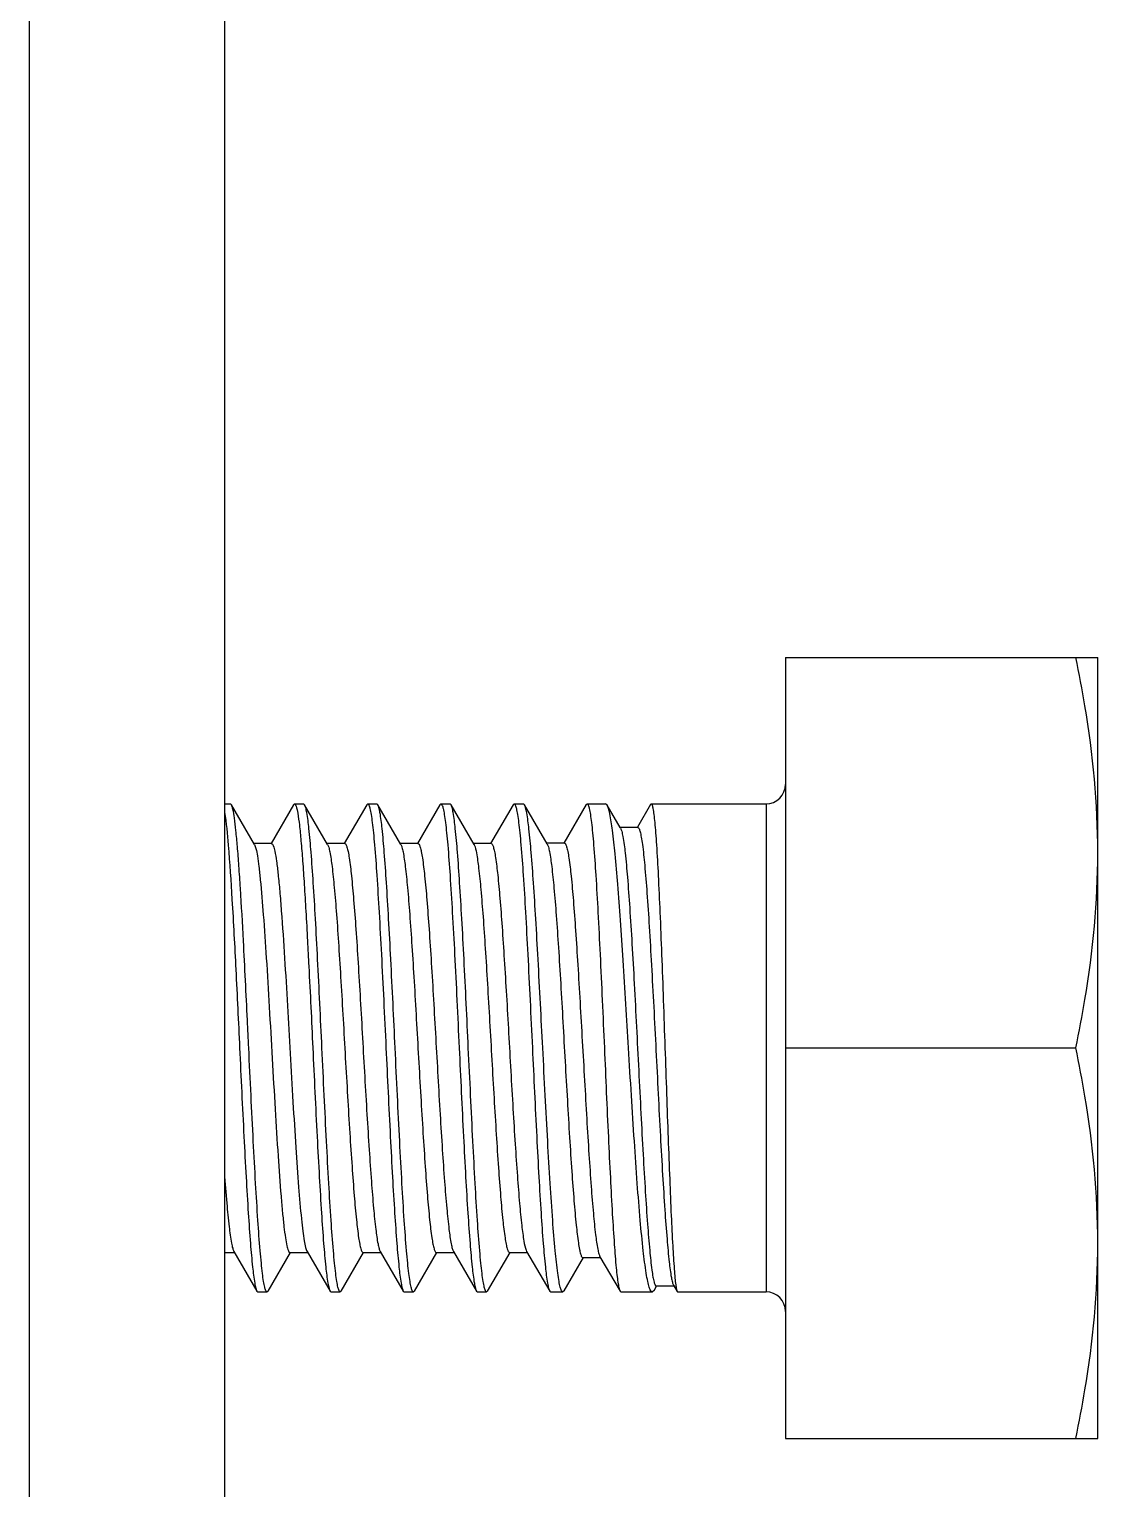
# Model space of a CAD drawing. Extents: x 1036631 to 1215829, y 649019 to 896649.
# Drawn here: x 1140015.9 to 1140203.7, y 800156.7 to 800413.1 of the extents above; entities that cross this region are included whole.
import ezdxf

# ---------------------------------------------------------------- set-up
doc = ezdxf.new("R2010")
doc.units = 0
doc.header["$LTSCALE"] = 1000
doc.header["$MEASUREMENT"] = 0

# ---------------------------------------------------------------- blocks, each defined once
blk = doc.blocks.new('gfhhrryyfd')
at = {"linetype": 'Continuous'}
for p, q in [((3693278.85, -1749116.97), (3693278.85, -1751971.88)), ((3693313.14, -1749116.97), (3693313.14, -1751971.88)), ((3693411.72, -1749328.08), (3693411.72, -1749465.24)), ((3693411.72, -1749328.08), (3693466.59, -1749328.08)), ((3693466.59, -1749465.24), (3693466.59, -1749328.08)), ((3693313.14, -1749353.79), (3693314.21, -1749353.79)), ((3693325.29, -1749353.94), (3693325.46, -1749353.79)), ((3693325.46, -1749353.79), (3693327.07, -1749353.79)), ((3693327.24, -1749353.94), (3693327.07, -1749353.79)), ((3693338.15, -1749353.94), (3693338.32, -1749353.79)), ((3693338.32, -1749353.79), (3693339.93, -1749353.79)), ((3693340.1, -1749353.94), (3693339.93, -1749353.79)), ((3693351.01, -1749353.94), (3693351.18, -1749353.79)), ((3693351.18, -1749353.79), (3693352.79, -1749353.79)), ((3693352.96, -1749353.94), (3693352.79, -1749353.79)), ((3693363.87, -1749353.94), (3693364.04, -1749353.79)), ((3693364.04, -1749353.79), (3693365.69, -1749353.79)), ((3693365.87, -1749353.95), (3693365.69, -1749353.79)), ((3693376.7, -1749353.93), (3693376.86, -1749353.79)), ((3693376.86, -1749353.79), (3693380.13, -1749353.79)), ((3693380.38, -1749354.01), (3693380.13, -1749353.79)), ((3693388.02, -1749353.88), (3693385.7, -1749357.88)), ((3693388.02, -1749353.88), (3693388.13, -1749353.79)), ((3693388.13, -1749353.79), (3693408.3, -1749353.79)), ((3693408.3, -1749353.79), (3693408.3, -1749439.52)), ((3693318.42, -1749360.91), (3693314.38, -1749353.94)), ((3693325.29, -1749353.94), (3693321.34, -1749360.74)), ((3693331.28, -1749360.91), (3693327.24, -1749353.94)), ((3693338.15, -1749353.94), (3693334.19, -1749360.74)), ((3693344.14, -1749360.91), (3693340.1, -1749353.94)), ((3693351.01, -1749353.94), (3693347.05, -1749360.74)), ((3693357, -1749360.91), (3693352.96, -1749353.94)), ((3693363.87, -1749353.94), (3693359.91, -1749360.74)), ((3693369.86, -1749360.84), (3693365.87, -1749353.95)), ((3693376.7, -1749353.93), (3693372.78, -1749360.67)), ((3693382.65, -1749357.92), (3693380.38, -1749354.01)), ((3693382.74, -1749358.08), (3693382.65, -1749357.92)), ((3693385.77, -1749357.92), (3693382.65, -1749357.92)), ((3693385.7, -1749357.88), (3693385.68, -1749357.92)), ((3693321.44, -1749360.74), (3693318.32, -1749360.74)), ((3693334.29, -1749360.74), (3693331.18, -1749360.74)), ((3693347.15, -1749360.74), (3693344.04, -1749360.74)), ((3693360.01, -1749360.74), (3693356.9, -1749360.74)), ((3693357, -1749360.91), (3693357.04, -1749360.99)), ((3693372.88, -1749360.67), (3693369.76, -1749360.67)), ((3693411.72, -1749396.66), (3693462.73, -1749396.66)), ((3693313.14, -1749432.58), (3693314.91, -1749432.58)), ((3693314.81, -1749432.4), (3693318.86, -1749439.38)), ((3693320.81, -1749439.37), (3693324.75, -1749432.58)), ((3693324.65, -1749432.58), (3693327.76, -1749432.58)), ((3693327.66, -1749432.4), (3693331.72, -1749439.38)), ((3693333.67, -1749439.37), (3693337.61, -1749432.58)), ((3693337.51, -1749432.58), (3693340.62, -1749432.58)), ((3693340.52, -1749432.4), (3693344.58, -1749439.38)), ((3693346.53, -1749439.37), (3693350.47, -1749432.58)), ((3693350.37, -1749432.58), (3693353.48, -1749432.58)), ((3693353.38, -1749432.4), (3693357.44, -1749439.38)), ((3693359.39, -1749439.37), (3693363.33, -1749432.58)), ((3693363.23, -1749432.58), (3693366.34, -1749432.58)), ((3693366.15, -1749432.21), (3693366.24, -1749432.4)), ((3693366.24, -1749432.4), (3693370.3, -1749439.38)), ((3693379.13, -1749433.33), (3693382.66, -1749439.41)), ((3693372.82, -1749439.34), (3693376.21, -1749433.5)), ((3693376.11, -1749433.5), (3693379.23, -1749433.5)), ((3693389, -1749438.48), (3693392.13, -1749438.48)), ((3693392.05, -1749438.33), (3693392.7, -1749439.46)), ((3693318.86, -1749439.38), (3693319.03, -1749439.52)), ((3693319.03, -1749439.52), (3693320.64, -1749439.52)), ((3693320.81, -1749439.37), (3693320.64, -1749439.52)), ((3693331.72, -1749439.38), (3693331.89, -1749439.52)), ((3693331.89, -1749439.52), (3693333.5, -1749439.52)), ((3693333.67, -1749439.37), (3693333.5, -1749439.52)), ((3693344.58, -1749439.38), (3693344.75, -1749439.52)), ((3693344.75, -1749439.52), (3693346.36, -1749439.52)), ((3693346.53, -1749439.37), (3693346.36, -1749439.52)), ((3693357.44, -1749439.38), (3693357.61, -1749439.52)), ((3693357.61, -1749439.52), (3693359.22, -1749439.52)), ((3693359.39, -1749439.37), (3693359.22, -1749439.52)), ((3693370.3, -1749439.38), (3693370.47, -1749439.52)), ((3693370.47, -1749439.52), (3693372.61, -1749439.52)), ((3693372.82, -1749439.34), (3693372.61, -1749439.52)), ((3693382.66, -1749439.41), (3693382.79, -1749439.52)), ((3693382.79, -1749439.52), (3693388.34, -1749439.52)), ((3693388.64, -1749439.26), (3693388.34, -1749439.52)), ((3693388.64, -1749439.26), (3693389.07, -1749438.52)), ((3693392.7, -1749439.46), (3693392.77, -1749439.52)), ((3693392.77, -1749439.52), (3693408.3, -1749439.52)), ((3693411.72, -1749465.24), (3693466.59, -1749465.24))]:
    blk.add_line(p, q, dxfattribs=at)
for centre, start, end in [((3693408.3, -1749350.37), 270, 0), ((3693408.3, -1749442.95), 0, 90)]:
    blk.add_arc(centre, 3.43, start, end, dxfattribs=at)
for points, knots in [([(3693466.59, -1749362.37), (3693466.59, -1749353.74), (3693465.48, -1749342.21), (3693463.32, -1749330.9), (3693462.73, -1749328.08)], [0, 0, 0, 0, 0.749211, 1, 1, 1, 1]), ([(3693314.38, -1749353.94), (3693314.37, -1749353.92), (3693314.33, -1749353.86), (3693314.26, -1749353.79), (3693314.21, -1749353.79)], [0, 0, 0, 0, 0.33644, 1, 1, 1, 1]), ([(3693325.46, -1749353.79), (3693325.52, -1749353.79), (3693325.66, -1749353.95), (3693325.85, -1749354.49), (3693326.1, -1749355.72), (3693326.36, -1749357.74), (3693326.63, -1749360.53), (3693326.91, -1749364.02), (3693327.19, -1749368.14), (3693327.47, -1749372.82), (3693327.65, -1749376.11), (3693327.74, -1749377.84)], [0, 0, 0, 0, 0.007293, 0.021459, 0.073997, 0.159035, 0.275243, 0.420481, 0.591942, 0.786408, 1, 1, 1, 1]), ([(3693338.32, -1749353.79), (3693338.42, -1749353.79), (3693338.6, -1749354.14), (3693338.75, -1749354.72), (3693338.96, -1749355.78), (3693339.14, -1749357.18), (3693339.34, -1749358.98), (3693339.62, -1749362.07), (3693339.96, -1749366.73), (3693340.35, -1749373.15), (3693340.75, -1749380.46), (3693341.14, -1749388.4), (3693341.4, -1749393.87), (3693341.53, -1749396.66)], [0, 0, 0, 0, 0.006687, 0.021748, 0.045922, 0.079138, 0.121135, 0.17154, 0.295605, 0.446631, 0.618866, 0.805704, 1, 1, 1, 1]), ([(3693351.18, -1749353.79), (3693351.27, -1749353.79), (3693351.46, -1749354.14), (3693351.61, -1749354.72), (3693351.82, -1749355.78), (3693352, -1749357.18), (3693352.2, -1749358.98), (3693352.48, -1749362.07), (3693352.82, -1749366.73), (3693353.21, -1749373.15), (3693353.61, -1749380.46), (3693354, -1749388.4), (3693354.26, -1749393.87), (3693354.39, -1749396.66)], [0, 0, 0, 0, 0.006686, 0.021748, 0.045922, 0.079137, 0.121134, 0.171539, 0.2956, 0.446625, 0.618862, 0.805702, 1, 1, 1, 1]), ([(3693364.04, -1749353.79), (3693364.13, -1749353.79), (3693364.32, -1749354.14), (3693364.47, -1749354.72), (3693364.67, -1749355.78), (3693364.86, -1749357.18), (3693365.06, -1749358.98), (3693365.34, -1749362.07), (3693365.68, -1749366.73), (3693366.07, -1749373.15), (3693366.46, -1749380.46), (3693366.86, -1749388.4), (3693367.12, -1749393.87), (3693367.25, -1749396.66)], [0, 0, 0, 0, 0.006686, 0.021748, 0.045923, 0.079138, 0.121135, 0.171539, 0.295599, 0.446623, 0.618861, 0.805701, 1, 1, 1, 1]), ([(3693376.86, -1749353.79), (3693376.95, -1749353.79), (3693377.13, -1749354.14), (3693377.28, -1749354.72), (3693377.47, -1749355.78), (3693377.65, -1749357.18), (3693377.84, -1749358.98), (3693378.11, -1749362.07), (3693378.43, -1749366.73), (3693378.8, -1749373.15), (3693379.17, -1749380.46), (3693379.53, -1749388.4), (3693379.77, -1749393.87), (3693379.9, -1749396.66)], [0, 0, 0, 0, 0.006577, 0.021598, 0.045743, 0.078947, 0.120936, 0.171341, 0.295421, 0.446481, 0.618759, 0.805647, 1, 1, 1, 1]), ([(3693388.13, -1749353.79), (3693388.21, -1749353.79), (3693388.34, -1749354.17), (3693388.47, -1749354.72), (3693388.62, -1749355.78), (3693388.76, -1749357.18), (3693388.91, -1749358.98), (3693389.13, -1749362.07), (3693389.39, -1749366.74), (3693389.68, -1749373.15), (3693389.97, -1749380.46), (3693390.26, -1749388.4), (3693390.45, -1749393.87), (3693390.54, -1749396.66)], [0, 0, 0, 0, 0.006021, 0.020821, 0.044863, 0.078011, 0.119986, 0.170402, 0.294571, 0.445788, 0.618273, 0.805395, 1, 1, 1, 1]), ([(3693313.14, -1749355.27), (3693313.49, -1749357.17), (3693313.93, -1749362.29), (3693314.57, -1749371.5), (3693315.18, -1749383.38), (3693315.6, -1749392.07), (3693315.82, -1749396.66)], [0, 0, 0, 0, 0.140047, 0.370694, 0.667791, 1, 1, 1, 1]), ([(3693316.5, -1749377.84), (3693316.33, -1749374.76), (3693316.09, -1749370.37), (3693315.72, -1749364.85), (3693315.46, -1749361.46), (3693315.2, -1749358.66), (3693314.96, -1749356.48), (3693314.7, -1749354.98), (3693314.52, -1749354.19), (3693314.38, -1749353.94)], [0, 0, 0, 0, 0.384278, 0.548795, 0.691198, 0.809122, 0.900672, 0.964483, 1, 1, 1, 1]), ([(3693330.29, -1749396.66), (3693330.04, -1749391.46), (3693329.68, -1749383.9), (3693329.17, -1749374.22), (3693328.79, -1749367.96), (3693328.43, -1749362.68), (3693328.06, -1749358.59), (3693327.76, -1749355.96), (3693327.47, -1749354.57), (3693327.33, -1749354.1), (3693327.24, -1749353.94)], [0, 0, 0, 0, 0.363934, 0.530187, 0.678191, 0.802879, 0.899992, 0.966292, 0.987243, 1, 1, 1, 1]), ([(3693343.14, -1749396.66), (3693342.9, -1749391.46), (3693342.54, -1749383.9), (3693342.02, -1749374.22), (3693341.65, -1749367.96), (3693341.29, -1749362.68), (3693340.92, -1749358.59), (3693340.62, -1749355.96), (3693340.33, -1749354.57), (3693340.19, -1749354.1), (3693340.1, -1749353.94)], [0, 0, 0, 0, 0.363936, 0.530191, 0.678194, 0.802878, 0.899991, 0.966291, 0.987243, 1, 1, 1, 1]), ([(3693356, -1749396.66), (3693355.76, -1749391.46), (3693355.4, -1749383.9), (3693354.88, -1749374.22), (3693354.51, -1749367.96), (3693354.15, -1749362.68), (3693353.78, -1749358.59), (3693353.47, -1749355.96), (3693353.19, -1749354.57), (3693353.05, -1749354.1), (3693352.96, -1749353.94)], [0, 0, 0, 0, 0.363938, 0.530193, 0.678196, 0.802878, 0.89999, 0.96629, 0.987243, 1, 1, 1, 1]), ([(3693369.08, -1749396.66), (3693368.81, -1749391.47), (3693368.42, -1749383.92), (3693367.88, -1749374.26), (3693367.49, -1749368), (3693367.1, -1749362.73), (3693366.72, -1749358.62), (3693366.4, -1749355.99), (3693366.1, -1749354.59), (3693365.96, -1749354.11), (3693365.87, -1749353.95)], [0, 0, 0, 0, 0.36329, 0.529314, 0.6772, 0.8019, 0.899174, 0.965796, 0.986969, 1, 1, 1, 1]), ([(3693384.14, -1749396.66), (3693383.82, -1749391.52), (3693383.37, -1749384.04), (3693382.74, -1749374.46), (3693382.28, -1749368.24), (3693381.83, -1749362.97), (3693381.38, -1749358.83), (3693381, -1749356.15), (3693380.66, -1749354.69), (3693380.48, -1749354.19), (3693380.38, -1749354.01)], [0, 0, 0, 0, 0.359931, 0.524763, 0.672002, 0.796741, 0.894844, 0.963163, 0.985535, 1, 1, 1, 1]), ([(3693382.74, -1749358.08), (3693382.84, -1749358.25), (3693382.99, -1749358.73), (3693383.29, -1749360.17), (3693383.62, -1749362.86), (3693384, -1749367.03), (3693384.38, -1749372.35), (3693384.77, -1749378.61), (3693385.16, -1749385.58), (3693385.54, -1749393), (3693385.93, -1749400.59), (3693386.31, -1749408.07), (3693386.69, -1749415.17), (3693387.07, -1749421.65), (3693387.45, -1749427.28), (3693387.81, -1749431.86), (3693388.14, -1749434.96), (3693388.4, -1749436.79), (3693388.6, -1749437.69), (3693388.74, -1749438.2), (3693388.92, -1749438.48), (3693389, -1749438.48)], [0, 0, 0, 0, 0.007107, 0.018639, 0.0548, 0.107312, 0.174177, 0.252841, 0.34033, 0.433375, 0.528546, 0.622381, 0.711512, 0.792794, 0.863403, 0.920942, 0.963521, 0.978774, 0.989867, 0.996808, 1, 1, 1, 1]), ([(3693385.77, -1749357.92), (3693385.86, -1749357.92), (3693386.06, -1749358.23), (3693386.21, -1749358.78), (3693386.41, -1749359.74), (3693386.7, -1749361.68), (3693387.04, -1749364.96), (3693387.42, -1749369.77), (3693387.81, -1749375.63), (3693388.19, -1749382.31), (3693388.58, -1749389.55), (3693388.97, -1749397.09), (3693389.35, -1749404.65), (3693389.73, -1749411.97), (3693390.11, -1749418.76), (3693390.49, -1749424.81), (3693390.86, -1749429.9), (3693391.23, -1749433.85), (3693391.53, -1749436.38), (3693391.82, -1749437.72), (3693391.96, -1749438.18), (3693392.05, -1749438.33)], [0, 0, 0, 0, 0.00344, 0.010899, 0.022787, 0.039077, 0.08427, 0.144807, 0.218371, 0.302169, 0.393053, 0.48765, 0.582499, 0.674175, 0.759417, 0.835242, 0.899047, 0.9487, 0.982621, 0.993382, 1, 1, 1, 1]), ([(3693318.42, -1749360.91), (3693318.55, -1749361.14), (3693318.74, -1749361.83), (3693318.99, -1749363.12), (3693319.23, -1749364.97), (3693319.6, -1749368.4), (3693320.04, -1749373.77), (3693320.34, -1749378.35), (3693320.51, -1749380.88)], [0, 0, 0, 0, 0.038835, 0.104857, 0.1976, 0.315752, 0.620526, 1, 1, 1, 1]), ([(3693321.44, -1749360.74), (3693321.59, -1749360.74), (3693321.84, -1749361.36), (3693322.06, -1749362.29), (3693322.34, -1749364.07), (3693322.61, -1749366.37), (3693322.89, -1749369.31), (3693323.28, -1749374.2), (3693323.54, -1749378.12), (3693323.72, -1749380.88)], [0, 0, 0, 0, 0.022134, 0.075093, 0.160257, 0.276417, 0.421479, 0.592671, 1, 1, 1, 1]), ([(3693331.28, -1749360.91), (3693331.37, -1749361.07), (3693331.51, -1749361.51), (3693331.8, -1749362.79), (3693332.12, -1749365.15), (3693332.49, -1749368.81), (3693332.87, -1749373.48), (3693333.25, -1749378.98), (3693333.63, -1749385.12), (3693334.01, -1749391.67), (3693334.39, -1749398.4), (3693334.78, -1749405.07), (3693335.16, -1749411.44), (3693335.54, -1749417.27), (3693335.92, -1749422.36), (3693336.29, -1749426.53), (3693336.62, -1749429.35), (3693336.89, -1749431.02), (3693337.09, -1749431.84), (3693337.24, -1749432.32), (3693337.42, -1749432.58), (3693337.51, -1749432.58)], [0, 0, 0, 0, 0.007395, 0.019019, 0.054844, 0.106491, 0.172173, 0.249556, 0.335869, 0.428015, 0.522682, 0.616468, 0.706, 0.788063, 0.859716, 0.918399, 0.962047, 0.977755, 0.989231, 0.996485, 1, 1, 1, 1]), ([(3693334.29, -1749360.74), (3693334.38, -1749360.74), (3693334.57, -1749360.99), (3693334.71, -1749361.47), (3693334.91, -1749362.29), (3693335.19, -1749363.96), (3693335.52, -1749366.79), (3693335.89, -1749370.95), (3693336.27, -1749376.05), (3693336.65, -1749381.88), (3693337.03, -1749388.25), (3693337.41, -1749394.92), (3693337.79, -1749401.65), (3693338.18, -1749408.21), (3693338.56, -1749414.34), (3693338.94, -1749419.84), (3693339.31, -1749424.51), (3693339.68, -1749428.17), (3693340, -1749430.53), (3693340.29, -1749431.81), (3693340.43, -1749432.25), (3693340.52, -1749432.4)], [0, 0, 0, 0, 0.003516, 0.010771, 0.022251, 0.037961, 0.081618, 0.140314, 0.21198, 0.294058, 0.383605, 0.477402, 0.572078, 0.664229, 0.750542, 0.827917, 0.893586, 0.945213, 0.981012, 0.992619, 1, 1, 1, 1]), ([(3693344.14, -1749360.91), (3693344.23, -1749361.07), (3693344.37, -1749361.51), (3693344.66, -1749362.79), (3693344.98, -1749365.15), (3693345.35, -1749368.81), (3693345.73, -1749373.48), (3693346.11, -1749378.98), (3693346.49, -1749385.12), (3693346.87, -1749391.67), (3693347.25, -1749398.4), (3693347.63, -1749405.07), (3693348.02, -1749411.44), (3693348.4, -1749417.27), (3693348.77, -1749422.36), (3693349.15, -1749426.53), (3693349.48, -1749429.35), (3693349.75, -1749431.02), (3693349.95, -1749431.84), (3693350.1, -1749432.32), (3693350.28, -1749432.58), (3693350.37, -1749432.58)], [0, 0, 0, 0, 0.007397, 0.019019, 0.054844, 0.106491, 0.172173, 0.249556, 0.335869, 0.428015, 0.522683, 0.616468, 0.706, 0.788064, 0.859716, 0.918399, 0.962047, 0.977754, 0.989232, 0.996484, 1, 1, 1, 1]), ([(3693347.15, -1749360.74), (3693347.24, -1749360.74), (3693347.43, -1749360.99), (3693347.57, -1749361.47), (3693347.77, -1749362.29), (3693348.04, -1749363.96), (3693348.38, -1749366.79), (3693348.75, -1749370.95), (3693349.13, -1749376.05), (3693349.51, -1749381.88), (3693349.89, -1749388.25), (3693350.27, -1749394.92), (3693350.65, -1749401.65), (3693351.03, -1749408.21), (3693351.41, -1749414.34), (3693351.79, -1749419.84), (3693352.17, -1749424.51), (3693352.54, -1749428.17), (3693352.86, -1749430.53), (3693353.15, -1749431.81), (3693353.29, -1749432.25), (3693353.38, -1749432.4)], [0, 0, 0, 0, 0.003515, 0.010771, 0.022249, 0.037962, 0.081619, 0.140314, 0.21198, 0.294058, 0.383605, 0.477402, 0.572078, 0.664229, 0.750541, 0.827917, 0.893586, 0.945213, 0.981012, 0.992621, 1, 1, 1, 1]), ([(3693357.04, -1749360.99), (3693357.25, -1749361.44), (3693357.51, -1749362.82), (3693357.88, -1749365.43), (3693358.24, -1749369.18), (3693358.62, -1749373.88), (3693358.99, -1749379.4), (3693359.37, -1749385.54), (3693359.75, -1749392.07), (3693360.13, -1749398.76), (3693360.51, -1749405.38), (3693360.89, -1749411.68), (3693361.27, -1749417.46), (3693361.64, -1749422.49), (3693362.01, -1749426.6), (3693362.34, -1749429.39), (3693362.61, -1749431.04), (3693362.81, -1749431.85), (3693362.96, -1749432.33), (3693363.14, -1749432.58), (3693363.23, -1749432.58)], [0, 0, 0, 0, 0.020603, 0.057806, 0.110504, 0.176892, 0.254638, 0.340995, 0.432905, 0.527106, 0.620258, 0.709056, 0.790352, 0.861271, 0.919315, 0.962468, 0.977994, 0.989339, 0.996513, 1, 1, 1, 1]), ([(3693360.01, -1749360.74), (3693360.1, -1749360.74), (3693360.28, -1749360.98), (3693360.43, -1749361.45), (3693360.62, -1749362.25), (3693360.89, -1749363.87), (3693361.22, -1749366.62), (3693361.58, -1749370.67), (3693361.96, -1749375.63), (3693362.33, -1749381.32), (3693362.71, -1749387.56), (3693363.21, -1749396.3), (3693363.7, -1749405.01), (3693364.21, -1749413.37), (3693364.59, -1749418.92), (3693364.96, -1749423.68), (3693365.32, -1749427.5), (3693365.69, -1749430.24), (3693365.95, -1749431.7), (3693366.15, -1749432.21)], [0, 0, 0, 0, 0.003451, 0.010528, 0.02171, 0.037015, 0.079558, 0.136815, 0.206829, 0.287179, 0.375068, 0.467432, 0.652658, 0.739058, 0.81724, 0.884486, 0.938474, 0.977372, 1, 1, 1, 1]), ([(3693369.86, -1749360.84), (3693369.96, -1749361), (3693370.1, -1749361.45), (3693370.39, -1749362.76), (3693370.71, -1749365.17), (3693371.09, -1749368.91), (3693371.47, -1749373.66), (3693371.85, -1749379.27), (3693372.24, -1749385.51), (3693372.62, -1749392.18), (3693373, -1749399.01), (3693373.39, -1749405.77), (3693373.77, -1749412.21), (3693374.15, -1749418.1), (3693374.53, -1749423.23), (3693374.9, -1749427.42), (3693375.23, -1749430.26), (3693375.5, -1749431.94), (3693375.69, -1749432.76), (3693375.84, -1749433.25), (3693376.03, -1749433.5), (3693376.11, -1749433.5)], [0, 0, 0, 0, 0.007409, 0.01909, 0.055149, 0.107148, 0.173245, 0.251046, 0.337725, 0.430132, 0.524922, 0.618672, 0.708016, 0.789761, 0.861007, 0.919255, 0.962504, 0.978047, 0.989392, 0.996551, 1, 1, 1, 1]), ([(3693372.88, -1749360.67), (3693372.96, -1749360.67), (3693373.15, -1749360.93), (3693373.3, -1749361.42), (3693373.5, -1749362.26), (3693373.78, -1749363.97), (3693374.11, -1749366.86), (3693374.49, -1749371.12), (3693374.87, -1749376.31), (3693375.25, -1749382.26), (3693375.64, -1749388.74), (3693376.02, -1749395.52), (3693376.41, -1749402.34), (3693376.79, -1749408.98), (3693377.17, -1749415.18), (3693377.55, -1749420.72), (3693377.92, -1749425.41), (3693378.29, -1749429.09), (3693378.61, -1749431.46), (3693378.9, -1749432.74), (3693379.04, -1749433.18), (3693379.13, -1749433.33)], [0, 0, 0, 0, 0.003529, 0.010847, 0.022435, 0.038293, 0.08234, 0.141503, 0.213655, 0.296174, 0.386062, 0.480058, 0.574763, 0.666765, 0.752768, 0.829708, 0.894868, 0.945981, 0.981331, 0.99276, 1, 1, 1, 1]), ([(3693462.73, -1749396.66), (3693463.32, -1749393.83), (3693465.48, -1749382.53), (3693466.59, -1749370.99), (3693466.59, -1749362.37)], [0, 0, 0, 0, 0.250789, 1, 1, 1, 1]), ([(3693317.43, -1749396.66), (3693317.35, -1749395.04), (3693317.05, -1749388.76), (3693316.74, -1749382.49), (3693316.5, -1749377.84)], [0, 0, 0, 0, 0.258222, 1, 1, 1, 1]), ([(3693327.74, -1749377.84), (3693327.82, -1749379.33), (3693328.15, -1749385.61), (3693328.45, -1749391.88), (3693328.68, -1749396.66)], [0, 0, 0, 0, 0.238495, 1, 1, 1, 1]), ([(3693320.51, -1749380.88), (3693320.69, -1749383.75), (3693321.04, -1749389.62), (3693321.54, -1749398.48), (3693322.04, -1749407.21), (3693322.54, -1749415.28), (3693322.97, -1749421.34), (3693323.33, -1749425.46), (3693323.59, -1749427.91), (3693323.83, -1749429.83), (3693324.09, -1749431.29), (3693324.28, -1749432.08), (3693324.52, -1749432.58), (3693324.65, -1749432.58)], [0, 0, 0, 0, 0.165501, 0.339784, 0.511803, 0.670616, 0.80615, 0.862438, 0.909852, 0.947659, 0.975319, 0.992557, 1, 1, 1, 1]), ([(3693323.72, -1749380.88), (3693324.07, -1749386.47), (3693324.55, -1749394.9), (3693325.18, -1749405.99), (3693325.66, -1749413.83), (3693326.13, -1749420.67), (3693326.55, -1749425.57), (3693326.9, -1749428.7), (3693327.13, -1749430.38), (3693327.37, -1749431.56), (3693327.54, -1749432.2), (3693327.66, -1749432.4)], [0, 0, 0, 0, 0.324453, 0.489839, 0.64461, 0.779868, 0.887864, 0.929656, 0.962499, 0.985988, 1, 1, 1, 1]), ([(3693315.82, -1749396.66), (3693316.06, -1749401.85), (3693316.42, -1749409.42), (3693316.94, -1749419.1), (3693317.31, -1749425.36), (3693317.67, -1749430.64), (3693318.04, -1749434.73), (3693318.35, -1749437.36), (3693318.63, -1749438.75), (3693318.77, -1749439.22), (3693318.86, -1749439.38)], [0, 0, 0, 0, 0.363997, 0.530272, 0.678287, 0.802974, 0.90007, 0.966338, 0.987267, 1, 1, 1, 1]), ([(3693320.64, -1749439.52), (3693320.55, -1749439.52), (3693320.36, -1749439.17), (3693320.21, -1749438.59), (3693320, -1749437.54), (3693319.82, -1749436.14), (3693319.62, -1749434.34), (3693319.34, -1749431.24), (3693319, -1749426.58), (3693318.61, -1749420.17), (3693318.21, -1749412.85), (3693317.82, -1749404.91), (3693317.56, -1749399.44), (3693317.43, -1749396.66)], [0, 0, 0, 0, 0.006687, 0.021749, 0.045924, 0.07914, 0.121138, 0.171544, 0.295611, 0.44664, 0.618872, 0.805705, 1, 1, 1, 1]), ([(3693328.68, -1749396.66), (3693328.92, -1749401.85), (3693329.28, -1749409.42), (3693329.8, -1749419.1), (3693330.17, -1749425.36), (3693330.53, -1749430.64), (3693330.9, -1749434.73), (3693331.2, -1749437.36), (3693331.49, -1749438.75), (3693331.63, -1749439.22), (3693331.72, -1749439.38)], [0, 0, 0, 0, 0.363992, 0.530264, 0.678281, 0.802969, 0.900068, 0.966337, 0.987267, 1, 1, 1, 1]), ([(3693333.5, -1749439.52), (3693333.4, -1749439.52), (3693333.22, -1749439.17), (3693333.07, -1749438.59), (3693332.86, -1749437.54), (3693332.68, -1749436.14), (3693332.48, -1749434.34), (3693332.2, -1749431.24), (3693331.86, -1749426.58), (3693331.47, -1749420.17), (3693331.07, -1749412.85), (3693330.68, -1749404.91), (3693330.42, -1749399.44), (3693330.29, -1749396.66)], [0, 0, 0, 0, 0.006687, 0.02175, 0.045925, 0.079141, 0.121139, 0.171544, 0.29561, 0.446639, 0.618874, 0.805705, 1, 1, 1, 1]), ([(3693341.53, -1749396.66), (3693341.78, -1749401.85), (3693342.14, -1749409.42), (3693342.65, -1749419.1), (3693343.03, -1749425.36), (3693343.39, -1749430.64), (3693343.76, -1749434.73), (3693344.06, -1749437.36), (3693344.35, -1749438.75), (3693344.49, -1749439.22), (3693344.58, -1749439.38)], [0, 0, 0, 0, 0.36399, 0.530265, 0.678283, 0.80297, 0.900067, 0.966336, 0.987267, 1, 1, 1, 1]), ([(3693346.36, -1749439.52), (3693346.26, -1749439.52), (3693346.07, -1749439.17), (3693345.93, -1749438.59), (3693345.72, -1749437.54), (3693345.53, -1749436.14), (3693345.34, -1749434.34), (3693345.05, -1749431.24), (3693344.71, -1749426.58), (3693344.32, -1749420.17), (3693343.93, -1749412.85), (3693343.54, -1749404.91), (3693343.28, -1749399.44), (3693343.14, -1749396.66)], [0, 0, 0, 0, 0.006687, 0.02175, 0.045926, 0.079142, 0.121139, 0.171543, 0.295606, 0.446635, 0.618871, 0.805705, 1, 1, 1, 1]), ([(3693354.39, -1749396.66), (3693354.64, -1749401.85), (3693355, -1749409.42), (3693355.51, -1749419.1), (3693355.89, -1749425.36), (3693356.25, -1749430.64), (3693356.62, -1749434.73), (3693356.92, -1749437.36), (3693357.21, -1749438.75), (3693357.35, -1749439.22), (3693357.44, -1749439.38)], [0, 0, 0, 0, 0.363992, 0.53027, 0.678287, 0.802972, 0.900066, 0.966335, 0.987267, 1, 1, 1, 1]), ([(3693359.22, -1749439.52), (3693359.12, -1749439.52), (3693358.93, -1749439.17), (3693358.78, -1749438.59), (3693358.58, -1749437.54), (3693358.39, -1749436.14), (3693358.19, -1749434.34), (3693357.91, -1749431.24), (3693357.57, -1749426.58), (3693357.18, -1749420.17), (3693356.79, -1749412.85), (3693356.4, -1749404.91), (3693356.14, -1749399.44), (3693356, -1749396.66)], [0, 0, 0, 0, 0.006687, 0.021749, 0.045924, 0.07914, 0.121137, 0.17154, 0.295601, 0.446627, 0.618864, 0.805703, 1, 1, 1, 1]), ([(3693367.25, -1749396.66), (3693367.5, -1749401.85), (3693367.86, -1749409.42), (3693368.37, -1749419.1), (3693368.74, -1749425.36), (3693369.11, -1749430.64), (3693369.47, -1749434.73), (3693369.78, -1749437.36), (3693370.07, -1749438.75), (3693370.21, -1749439.22), (3693370.3, -1749439.38)], [0, 0, 0, 0, 0.363998, 0.530276, 0.678291, 0.802973, 0.900067, 0.966336, 0.987267, 1, 1, 1, 1]), ([(3693372.61, -1749439.52), (3693372.51, -1749439.52), (3693372.29, -1749439.19), (3693372.12, -1749438.59), (3693371.9, -1749437.54), (3693371.58, -1749435.42), (3693371.2, -1749431.84), (3693370.78, -1749426.58), (3693370.35, -1749420.17), (3693369.93, -1749412.85), (3693369.5, -1749404.91), (3693369.22, -1749399.44), (3693369.08, -1749396.66)], [0, 0, 0, 0, 0.007081, 0.022303, 0.046557, 0.07981, 0.172207, 0.296205, 0.44712, 0.619207, 0.805877, 1, 1, 1, 1]), ([(3693379.9, -1749396.66), (3693380.13, -1749401.89), (3693380.46, -1749409.5), (3693380.93, -1749419.23), (3693381.27, -1749425.51), (3693381.6, -1749430.78), (3693381.89, -1749434.46), (3693382.13, -1749436.76), (3693382.29, -1749437.97), (3693382.46, -1749438.81), (3693382.58, -1749439.26), (3693382.66, -1749439.41)], [0, 0, 0, 0, 0.366142, 0.533181, 0.681612, 0.806274, 0.90284, 0.939518, 0.968031, 0.988196, 1, 1, 1, 1]), ([(3693388.34, -1749439.52), (3693388.22, -1749439.52), (3693387.96, -1749439.21), (3693387.76, -1749438.59), (3693387.49, -1749437.55), (3693387.11, -1749435.42), (3693386.66, -1749431.85), (3693386.16, -1749426.58), (3693385.65, -1749420.17), (3693385.15, -1749412.85), (3693384.64, -1749404.91), (3693384.31, -1749399.44), (3693384.14, -1749396.66)], [0, 0, 0, 0, 0.007835, 0.023392, 0.047821, 0.08116, 0.173569, 0.297436, 0.448123, 0.619913, 0.806242, 1, 1, 1, 1]), ([(3693390.54, -1749396.66), (3693390.64, -1749399.35), (3693390.82, -1749404.64), (3693391.09, -1749412.33), (3693391.36, -1749419.46), (3693391.62, -1749425.78), (3693391.88, -1749431.05), (3693392.1, -1749434.7), (3693392.29, -1749436.96), (3693392.41, -1749438.13), (3693392.54, -1749438.92), (3693392.63, -1749439.33), (3693392.7, -1749439.46)], [0, 0, 0, 0, 0.188442, 0.370144, 0.538605, 0.687798, 0.812406, 0.907981, 0.943781, 0.971161, 0.989909, 1, 1, 1, 1]), ([(3693466.59, -1749430.95), (3693466.59, -1749422.32), (3693465.48, -1749410.79), (3693463.32, -1749399.48), (3693462.73, -1749396.66)], [0, 0, 0, 0, 0.749211, 1, 1, 1, 1]), ([(3693313.14, -1749418.64), (3693313.27, -1749420.41), (3693313.51, -1749423.56), (3693313.91, -1749427.66), (3693314.24, -1749430.32), (3693314.56, -1749431.75), (3693314.71, -1749432.24), (3693314.81, -1749432.4)], [0, 0, 0, 0, 0.381828, 0.682922, 0.89127, 0.958208, 1, 1, 1, 1]), ([(3693462.73, -1749465.24), (3693463.32, -1749462.41), (3693465.48, -1749451.11), (3693466.59, -1749439.57), (3693466.59, -1749430.95)], [0, 0, 0, 0, 0.250789, 1, 1, 1, 1])]:
    blk.add_open_spline(points, degree=3, knots=knots, dxfattribs=at)

msp = doc.modelspace()

# ---------------------------------------------------------------- block references
at = {"lineweight": -3, "xscale": 0.9999959487468004, "yscale": 0.999995949678123, "zscale": 0.9999959495959999}
msp.add_blockref('gfhhrryyfd', (-2553247.96, 2549623.71), dxfattribs=at)

doc.saveas('drawing.dxf')
